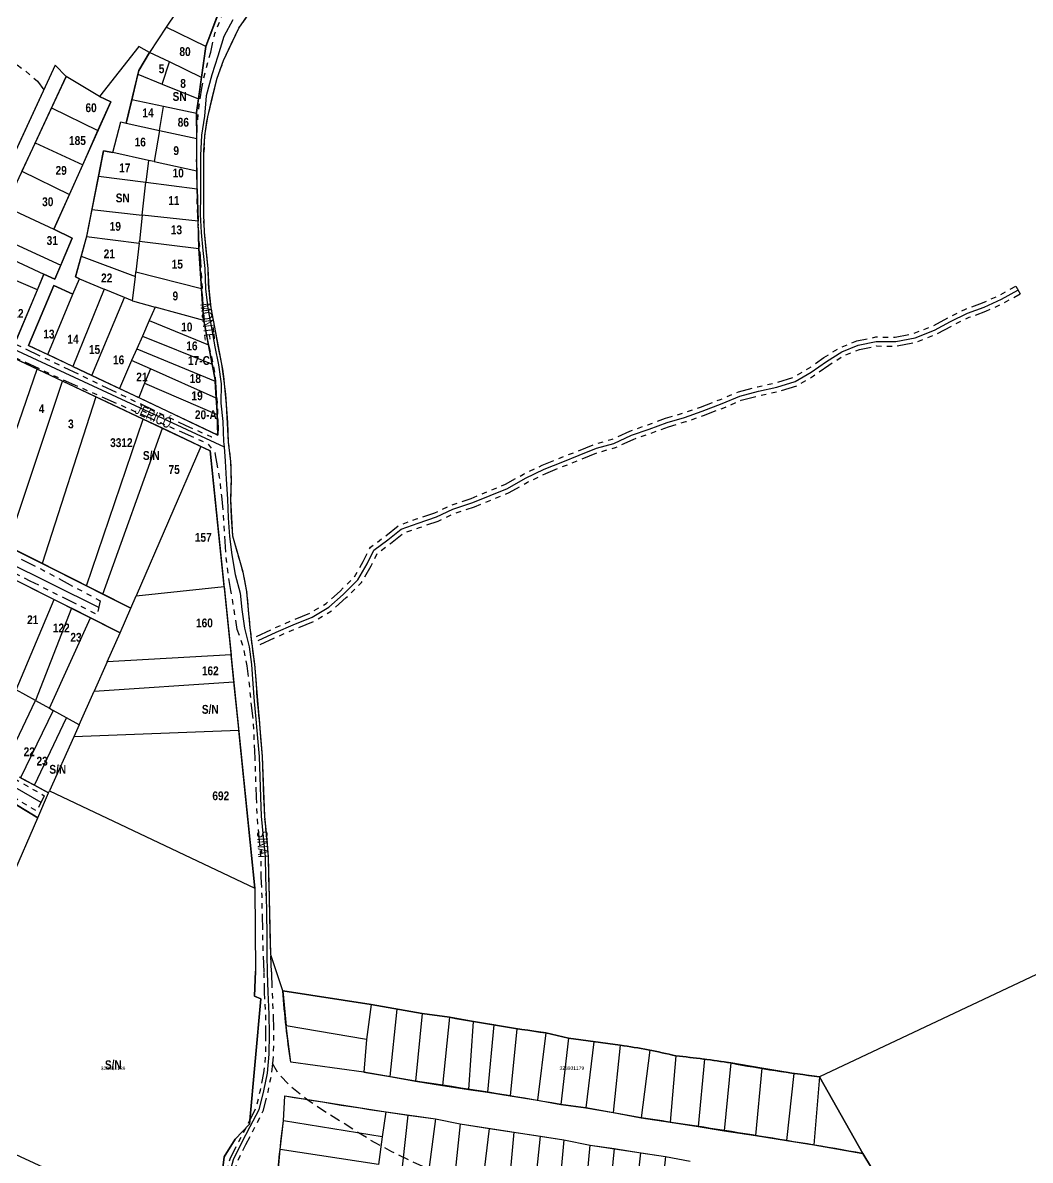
# Model space of a CAD drawing. Extents: x 205316 to 208372, y 4848714 to 4853250.
# Drawn here: x 207227.1 to 207513.1, y 4850210.4 to 4850533.3 of the extents above; entities that cross this region are included whole.
import ezdxf
from ezdxf.enums import TextEntityAlignment as Align

# ---------------------------------------------------------------- set-up
doc = ezdxf.new("R2010")
doc.units = 0
doc.header["$LTSCALE"] = 1.5
doc.header["$MEASUREMENT"] = 0
doc.linetypes.add('TRACO_15', pattern=[3, 2, -1])
doc.linetypes.add('TRACO_25', pattern=[8, 3, -1, 1, -1, 1, -1])
for name, color, linetype in [('CD-MALHA-LOTES', 40, 'CONTINUOUS'), ('CD_TXT_QUADRA', 7, 'CONTINUOUS'), ('HD-HACH-HIDROG', 160, 'CONTINUOUS'), ('HD-LAGOS-PERENE', 170, 'CONTINUOUS'), ('RU-QUADRAS', 6, 'CONTINUOUS'), ('SV-CAMINHO-TRILHA', 20, 'CONTINUOUS'), ('SV-EIXO-ROD-ESTR', 7, 'CONTINUOUS'), ('SV-EIXO-RUA-N-PAV', 6, 'CONTINUOUS'), ('SV-EST-M-N-PAV', 20, 'CONTINUOUS'), ('SV-RUA-NAO-PAV-S-GUIA-C-GUIA', 7, 'CONTINUOUS'), ('SV-TXT-RUA-PAV-S-GUIA-C-GUIA', 7, 'CONTINUOUS'), ('Th_NmrPort', 7, 'CONTINUOUS')]:
    doc.layers.add(name, color=color, linetype=linetype)
doc.styles.add('ARIAL', font='arial.ttf')
doc.styles.add('ROMANS', font='arial.ttf', dxfattribs={"height": 0.2})
doc.styles.get("Standard").update_dxf_attribs({"font": 'swisscbo.ttf'})

# ---------------------------------------------------------------- blocks, each defined once
blk = doc.blocks.new('*X17')
at = {"layer": 'HD-HACH-HIDROG', "color": 0}
for p, q in [((207529.304088, 4850263.65107), (207573.192885, 4850263.651509)), ((207527.933017, 4850261.651024), (207574.066196, 4850261.651485)), ((207524.972905, 4850257.650928), (207575.382907, 4850257.651432)), ((207526.557315, 4850259.650977), (207574.939507, 4850259.651461)), ((207523.388496, 4850255.650879), (207575.619874, 4850255.651401)), ((207520.01432, 4850251.650779), (207576.081008, 4850251.65134)), ((207521.704361, 4850253.650829), (207575.856841, 4850253.651371)), ((207516.406758, 4850247.650677), (207576.495268, 4850247.651278)), ((207518.156934, 4850249.650728), (207576.288138, 4850249.651309)), ((207516.24342, 4850245.650643), (207576.389268, 4850245.651244)), ((207516.080083, 4850243.650608), (207576.122553, 4850243.651208)), ((207516.209745, 4850241.650576), (207575.855838, 4850241.651173)), ((207516.732618, 4850239.650549), (207575.519227, 4850239.651136)), ((207517.255492, 4850237.650521), (207575.033111, 4850237.651099)), ((207517.70785, 4850235.650492), (207574.546995, 4850235.651061)), ((207518.150856, 4850233.650464), (207573.888442, 4850233.651021)), ((207518.582548, 4850231.650435), (207572.916879, 4850231.650978)), ((207518.925239, 4850229.650406), (207571.945316, 4850229.650936)), ((207519.26793, 4850227.650376), (207570.880265, 4850227.650892)), ((207519.634232, 4850225.650347), (207569.656743, 4850225.650847)), ((207520.065034, 4850223.650318), (207568.433221, 4850223.650802)), ((207520.495835, 4850221.650289), (207567.494782, 4850221.650759)), ((207520.926922, 4850219.650261), (207566.566547, 4850219.650717)), ((207521.358163, 4850217.650232), (207565.882867, 4850217.650677)), ((207521.789404, 4850215.650203), (207565.356927, 4850215.650639)), ((207521.989358, 4850213.650172), (207564.830987, 4850213.650601)), ((207521.530944, 4850209.650102), (207564.39596, 4850209.65053)), ((207521.760151, 4850211.650137), (207564.608986, 4850211.650565)), ((207520.152875, 4850205.650022), (207563.389317, 4850205.650454)), ((207520.962078, 4850207.650063), (207563.993819, 4850207.650493)), ((207519.343672, 4850203.649981), (207562.784816, 4850203.650415)), ((207517.317692, 4850199.649894), (207560.930848, 4850199.650331)), ((207518.359722, 4850201.649938), (207561.899366, 4850201.650373)), ((207515.263753, 4850195.649808), (207559.044098, 4850195.650246)), ((207516.277576, 4850197.649851), (207559.962329, 4850197.650288)), ((207514.249929, 4850193.649765), (207558.126465, 4850193.650204)), ((207512.011381, 4850189.649676), (207556.321334, 4850189.650119)), ((207513.18623, 4850191.649721), (207557.211669, 4850191.650161)), ((207510.836532, 4850187.649632), (207555.431, 4850187.650078)), ((207508.708781, 4850183.649544), (207553.189386, 4850183.649989)), ((207509.760568, 4850185.649588), (207554.450127, 4850185.650035)), ((207506.67088, 4850179.649458), (207550.866071, 4850179.6499)), ((207507.665361, 4850181.649501), (207551.928645, 4850181.649944)), ((207505.6764, 4850177.649415), (207549.942038, 4850177.649858)), ((207503.657686, 4850173.649329), (207548.499459, 4850173.649777)), ((207504.67151, 4850175.649372), (207549.018005, 4850175.649815)), ((207502.643862, 4850171.649286), (207548.095603, 4850171.64974)), ((207500.304594, 4850167.649196), (207547.297947, 4850167.649666)), ((207501.529092, 4850169.649242), (207547.692592, 4850169.649703)), ((207497.368056, 4850163.649101), (207546.5007, 4850163.649592)), ((207498.960746, 4850165.64915), (207546.903302, 4850165.649629)), ((207495.775367, 4850161.649052), (207546.003147, 4850161.649554)), ((207493.280106, 4850157.648961), (207545.083305, 4850157.649479)), ((207494.522704, 4850159.649007), (207545.505594, 4850159.649516)), ((207493.681928, 4850155.648932), (207544.778592, 4850155.649443)), ((207494.878717, 4850153.648911), (207544.473878, 4850153.649407)), ((207495.790665, 4850151.648887), (207543.897676, 4850151.649368)), ((207496.606522, 4850149.648862), (207543.17623, 4850149.649328)), ((207497.42238, 4850147.648838), (207542.454785, 4850147.649288)), ((207498.399842, 4850145.648814), (207541.648787, 4850145.649247)), ((207499.434903, 4850143.648792), (207540.83244, 4850143.649206)), ((207500.469964, 4850141.648769), (207540.014638, 4850141.649164)), ((207501.505025, 4850139.648746), (207539.180348, 4850139.649123)), ((207502.540086, 4850137.648724), (207538.346058, 4850137.649082)), ((207503.575147, 4850135.648701), (207537.446014, 4850135.64904)), ((207504.610208, 4850133.648678), (207536.369308, 4850133.648996)), ((207505.645269, 4850131.648656), (207535.292602, 4850131.648952)), ((207506.68033, 4850129.648633), (207534.1071, 4850129.648907)), ((207507.715391, 4850127.64861), (207532.90456, 4850127.648862)), ((207508.750452, 4850125.648588), (207531.596993, 4850125.648816)), ((207509.785513, 4850123.648565), (207530.165561, 4850123.648769)), ((207510.820574, 4850121.648542), (207528.603078, 4850121.64872)), ((207511.855635, 4850119.64852), (207526.848332, 4850119.64867)), ((207512.890696, 4850117.648497), (207524.742429, 4850117.648616)), ((207513.925757, 4850115.648475), (207521.919606, 4850115.648554)), ((207514.960818, 4850113.648452), (207519.172101, 4850113.648494))]:
    blk.add_line(p, q, dxfattribs=at)

msp = doc.modelspace()

# ---------------------------------------------------------------- linework, layer by layer
at = {"layer": 'CD-MALHA-LOTES', "linetype": 'Continuous'}
for p, q in [((207275.58, 4850543.67), (207267.76, 4850532)), ((207279.05, 4850526.49), (207284.01, 4850539.65)), ((207267.76, 4850532), (207263.06, 4850524.86)), ((207279.05, 4850526.49), (207267.76, 4850532)), ((207260.02, 4850526.57), (207248.83, 4850512.35)), ((207263.06, 4850524.86), (207260.02, 4850526.57)), ((207277.84, 4850517.75), (207279.05, 4850526.49)), ((207263.06, 4850524.86), (207260.02, 4850519.75)), ((207268.72, 4850522.14), (207263.06, 4850524.86)), ((207266.62, 4850515.87), (207268.72, 4850522.14)), ((207277.84, 4850517.75), (207268.72, 4850522.14)), ((207236.31, 4850521.26), (207205.7, 4850455.26)), ((207239.35, 4850518.04), (207236.31, 4850521.26)), ((207259.75, 4850518.64), (207258.01, 4850511.4)), ((207260.02, 4850519.75), (207259.75, 4850518.64)), ((207259.75, 4850518.64), (207266.62, 4850515.87)), ((207239.35, 4850518.04), (207235.2, 4850509.14)), ((207248.83, 4850512.35), (207239.35, 4850518.04)), ((207266.62, 4850515.87), (207276.98, 4850511.7)), ((207276.98, 4850511.7), (207277.84, 4850517.75)), ((207252.06, 4850510.84), (207248.83, 4850512.35)), ((207235.2, 4850509.14), (207230.57, 4850499.22)), ((207235.2, 4850509.14), (207248.42, 4850502.66)), ((207248.42, 4850502.66), (207252.06, 4850510.84)), ((207258.01, 4850511.4), (207256.42, 4850504.77)), ((207267.03, 4850509.51), (207258.01, 4850511.4)), ((207265.89, 4850502.7), (207267.03, 4850509.51)), ((207276.43, 4850507.55), (207267.03, 4850509.51)), ((207276.43, 4850507.81), (207276.98, 4850511.7)), ((207276.43, 4850507.55), (207276.43, 4850507.81)), ((207276.46, 4850500.39), (207276.43, 4850507.55)), ((207244.08, 4850492.93), (207248.42, 4850502.66)), ((207252.63, 4850496.43), (207254.9, 4850505.15)), ((207254.9, 4850505.15), (207256.42, 4850504.77)), ((207256.42, 4850504.77), (207265.89, 4850502.7)), ((207265.89, 4850502.7), (207264.4, 4850493.85)), ((207265.89, 4850502.7), (207276.46, 4850500.39)), ((207230.57, 4850499.22), (207226.8, 4850491.12)), ((207230.57, 4850499.22), (207244.08, 4850492.93)), ((207276.51, 4850491.2), (207276.46, 4850500.39)), ((207249.96, 4850496.96), (207248.57, 4850489.7)), ((207252.63, 4850496.43), (207249.96, 4850496.96)), ((207262.75, 4850494.21), (207252.63, 4850496.43)), ((207240.33, 4850484.51), (207244.08, 4850492.93)), ((207262.75, 4850494.21), (207262.05, 4850487.99)), ((207264.4, 4850493.85), (207262.75, 4850494.21)), ((207264.4, 4850493.85), (207276.51, 4850491.2)), ((207226.8, 4850491.12), (207240.33, 4850484.51)), ((207248.57, 4850489.7), (207246.7, 4850480.23)), ((207248.57, 4850489.7), (207262.05, 4850487.99)), ((207276.54, 4850486.16), (207276.51, 4850491.2)), ((207261, 4850478.67), (207262.05, 4850487.99)), ((207262.05, 4850487.99), (207276.54, 4850486.16)), ((207276.54, 4850486.16), (207276.84, 4850476.94)), ((207235.93, 4850474.64), (207240.33, 4850484.51)), ((207222.12, 4850481.09), (207235.93, 4850474.64)), ((207246.7, 4850480.23), (207245.2, 4850472.6)), ((207246.7, 4850480.23), (207261, 4850478.67)), ((207261, 4850478.67), (207260.17, 4850471.28)), ((207276.84, 4850476.94), (207261, 4850478.67)), ((207277.09, 4850469.19), (207276.84, 4850476.94)), ((207218.5, 4850473.32), (207237.87, 4850464.51)), ((207241.06, 4850472.17), (207235.93, 4850474.64)), ((207237.87, 4850464.51), (207241.06, 4850472.17)), ((207245.2, 4850472.6), (207243.62, 4850466.98)), ((207245.2, 4850472.6), (207260.1, 4850470.69)), ((207260.1, 4850470.69), (207259.18, 4850462.56)), ((207260.1, 4850470.69), (207260.17, 4850471.28)), ((207260.17, 4850471.28), (207277.09, 4850469.19)), ((207216.7, 4850469.46), (207233.09, 4850461.94)), ((207243.62, 4850466.98), (207242, 4850461.18)), ((207243.62, 4850466.98), (207259.04, 4850461.29)), ((207277.84, 4850457.86), (207277.09, 4850469.19)), ((207236.2, 4850460.52), (207237.87, 4850464.51)), ((207231.21, 4850457.45), (207223.31, 4850460.88)), ((207231.21, 4850457.45), (207233.09, 4850461.94)), ((207233.09, 4850461.94), (207236.2, 4850460.52)), ((207241.25, 4850456.25), (207243.14, 4850460.61)), ((207242, 4850461.18), (207243.14, 4850460.61)), ((207243.14, 4850460.61), (207250.21, 4850457.7)), ((207258.26, 4850454.38), (207259.04, 4850461.29)), ((207259.04, 4850461.29), (207259.18, 4850462.56)), ((207259.18, 4850462.56), (207277.84, 4850457.86)), ((207225.31, 4850443.36), (207231.21, 4850457.45)), ((207235.93, 4850458.72), (207228.73, 4850441.66)), ((207241.25, 4850456.25), (207235.93, 4850458.72)), ((207250.21, 4850457.7), (207241.29, 4850435.72)), ((207255.96, 4850455.33), (207250.21, 4850457.7)), ((207278.42, 4850449.05), (207277.84, 4850457.86)), ((207234.15, 4850439.1), (207241.25, 4850456.25)), ((207246.65, 4850433.18), (207255.96, 4850455.33)), ((207258.26, 4850454.38), (207255.96, 4850455.33)), ((207258.26, 4850454.38), (207264.63, 4850452.59)), ((207264.63, 4850452.59), (207262.94, 4850448.74)), ((207278.48, 4850448.73), (207264.63, 4850452.59)), ((207262.94, 4850448.74), (207261.02, 4850444.35)), ((207262.94, 4850448.74), (207279.77, 4850441.9)), ((207278.48, 4850448.73), (207278.42, 4850449.05)), ((207279.77, 4850441.9), (207278.48, 4850448.73)), ((207261.02, 4850444.35), (207259.42, 4850440.68)), ((207261.02, 4850444.35), (207280.81, 4850436.41)), ((207228.73, 4850441.66), (207234.15, 4850439.1)), ((207280.81, 4850436.41), (207279.77, 4850441.9)), ((207231.13, 4850434.98), (207224.67, 4850438.03)), ((207241.29, 4850435.72), (207234.15, 4850439.1)), ((207259.42, 4850440.68), (207257.98, 4850437.4)), ((207259.42, 4850440.68), (207281.68, 4850431.58)), ((207215.17, 4850388.57), (207231.13, 4850434.98)), ((207238.34, 4850431.57), (207231.13, 4850434.98)), ((207241.29, 4850435.72), (207246.65, 4850433.18)), ((207257.98, 4850437.4), (207254.5, 4850429.47)), ((207263.31, 4850435.04), (207257.98, 4850437.4)), ((207263.31, 4850435.04), (207261.68, 4850431)), ((207281.97, 4850426.75), (207263.31, 4850435.04)), ((207281.65, 4850431.99), (207280.81, 4850436.41)), ((207222.77, 4850384.75), (207238.34, 4850431.57)), ((207247.84, 4850427.07), (207238.34, 4850431.57)), ((207246.65, 4850433.18), (207254.5, 4850429.47)), ((207281.68, 4850431.58), (207281.65, 4850431.99)), ((207281.97, 4850426.75), (207281.68, 4850431.58)), ((207254.5, 4850429.47), (207260, 4850426.86)), ((207261.68, 4850431), (207260, 4850426.86)), ((207261.68, 4850431), (207282.24, 4850422.05)), ((207247.84, 4850427.07), (207232.56, 4850379.82)), ((207261.28, 4850420.72), (207247.84, 4850427.07)), ((207260, 4850426.86), (207282.41, 4850416.26)), ((207282.22, 4850422.7), (207281.97, 4850426.75)), ((207282.24, 4850422.05), (207282.22, 4850422.7)), ((207282.41, 4850416.26), (207282.24, 4850422.05)), ((207245.17, 4850373.48), (207261.28, 4850420.72)), ((207266.7, 4850418.16), (207261.28, 4850420.72)), ((207249.84, 4850371.13), (207266.7, 4850418.16)), ((207277.6, 4850413), (207266.7, 4850418.16)), ((207277.6, 4850413), (207259.24, 4850370.62)), ((207280.29, 4850411.73), (207277.6, 4850413)), ((207284.23, 4850373.25), (207280.29, 4850411.73)), ((207222.77, 4850384.75), (207232.56, 4850379.82)), ((207232.56, 4850379.82), (207245.17, 4850373.48)), ((207226.97, 4850374.09), (207236.03, 4850369.53)), ((207245.17, 4850373.48), (207249.84, 4850371.13)), ((207259.24, 4850370.62), (207284.23, 4850373.25)), ((207284.23, 4850373.25), (207286.21, 4850353.89)), ((207249.84, 4850371.13), (207257.74, 4850367.15)), ((207257.74, 4850367.15), (207259.24, 4850370.62)), ((207225.22, 4850343.95), (207236.03, 4850369.53)), ((207240.89, 4850367.08), (207230.68, 4850340.91)), ((207236.03, 4850369.53), (207240.89, 4850367.08)), ((207246.33, 4850364.34), (207240.89, 4850367.08)), ((207254.72, 4850360.11), (207257.74, 4850367.15)), ((207234.7, 4850338.68), (207246.33, 4850364.34)), ((207254.72, 4850360.11), (207246.33, 4850364.34)), ((207251.03, 4850351.85), (207254.72, 4850360.11)), ((207286.21, 4850353.89), (207251.03, 4850351.85)), ((207287, 4850346.23), (207286.21, 4850353.89)), ((207251.03, 4850351.85), (207247.31, 4850343.54)), ((207247.31, 4850343.54), (207287, 4850346.23)), ((207288.38, 4850332.75), (207287, 4850346.23)), ((207221.59, 4850321.81), (207230.68, 4850340.91)), ((207230.68, 4850340.91), (207225.22, 4850343.95)), ((207230.68, 4850340.91), (207234.7, 4850338.68)), ((207243.06, 4850334.02), (207247.31, 4850343.54)), ((207235.75, 4850338.09), (207226.43, 4850318.97)), ((207234.7, 4850338.68), (207235.75, 4850338.09)), ((207239.47, 4850336.02), (207235.75, 4850338.09)), ((207230.37, 4850316.84), (207239.47, 4850336.02)), ((207243.06, 4850334.02), (207239.47, 4850336.02)), ((207243.06, 4850334.02), (207241.53, 4850330.61)), ((207288.41, 4850332.42), (207241.53, 4850330.61)), ((207288.41, 4850332.42), (207288.38, 4850332.75)), ((207292.95, 4850287.66), (207288.41, 4850332.42)), ((207241.53, 4850330.61), (207234.66, 4850315.25)), ((207226.43, 4850318.97), (207230.37, 4850316.84)), ((207230.37, 4850316.84), (207234.4, 4850314.66)), ((207234.4, 4850314.66), (207234.66, 4850315.25)), ((207234.66, 4850315.25), (207292.95, 4850287.66)), ((207231.31, 4850307.61), (207222.33, 4850313.05)), ((207231.31, 4850307.61), (207234.4, 4850314.66)), ((207223.84, 4850290.39), (207231.31, 4850307.61)), ((207292.95, 4850287.66), (207293.13, 4850264.07))]:
    msp.add_line(p, q, dxfattribs=at)
at = {"layer": 'CD-MALHA-LOTES'}
for points in [[(207300.88, 4850258.51), (207297.5, 4850268.69), (207297.33, 4850274.96), (207297.21, 4850280.02), (207297.15, 4850284.39), (207297.14, 4850285.48), (207296.92, 4850290.81), (207296.85, 4850296.65), (207296.32, 4850302.32), (207295.75, 4850308.11), (207295.53, 4850313.53), (207295.12, 4850325.03), (207294.7, 4850330.29), (207294.24, 4850335.69), (207293.72, 4850340.7), (207293.41, 4850345.76), (207292.94, 4850351.21), (207292.28, 4850356.22), (207291.66, 4850361.53), (207291.15, 4850366.68), (207290.73, 4850371.84), (207289.62, 4850377.3), (207288.1, 4850382.61), (207286.68, 4850387.57), (207286.37, 4850392.83), (207286.15, 4850398.08), (207286.29, 4850403.48), (207286.18, 4850408.74), (207285.51, 4850414.2), (207285.25, 4850419.8), (207284.93, 4850424.96), (207284.37, 4850430.86), (207283.61, 4850436.37), (207282.59, 4850441.48), (207281.58, 4850446.89), (207280.57, 4850452.35), (207279.95, 4850457.81), (207279.74, 4850463.56), (207279.12, 4850468.72), (207278.66, 4850473.82), (207278.44, 4850478.83), (207278.48, 4850484.38), (207278.47, 4850490.03), (207278.5, 4850495.59), (207278.79, 4850501.29), (207279.63, 4850506.59), (207280.97, 4850512.38), (207282.3, 4850517.57), (207284.08, 4850522.56), (207286.27, 4850527.2), (207288.4, 4850531.74), (207291.48, 4850536.07)], [(207722.71, 4850378), (207645.83, 4850335.7), (207516.44, 4850263.85), (207453.3, 4850234.12)], [(207325.97, 4850254.61), (207300.88, 4850258.51)], [(207300.88, 4850258.51), (207301.82, 4850248.56)], [(207325.97, 4850254.61), (207324.7, 4850244.71)], [(207333.24, 4850253.27), (207325.97, 4850254.61)], [(207333.24, 4850253.27), (207331.3, 4850234.17)], [(207340.43, 4850252.05), (207333.24, 4850253.27)], [(207340.43, 4850252.05), (207338.57, 4850232.83)], [(207348.24, 4850250.98), (207340.43, 4850252.05)], [(207348.24, 4850250.98), (207346.24, 4850231.62)], [(207354.97, 4850249.77), (207348.24, 4850250.98)], [(207323.9, 4850235.38), (207303.17, 4850238.21), (207301.82, 4850248.56)], [(207324.7, 4850244.71), (207301.82, 4850248.56)], [(207354.97, 4850249.77), (207353.59, 4850230.53)], [(207360.79, 4850248.81), (207354.97, 4850249.77)], [(207360.79, 4850248.81), (207358.97, 4850229.73)], [(207367.35, 4850247.75), (207360.79, 4850248.81)], [(207367.35, 4850247.75), (207365.44, 4850228.65)], [(207375.56, 4850246.54), (207367.35, 4850247.75)], [(207324.7, 4850244.71), (207323.9, 4850235.38)], [(207375.56, 4850246.54), (207373.24, 4850227.44)], [(207382.02, 4850245.06), (207375.56, 4850246.54)], [(207382.02, 4850245.06), (207379.84, 4850226.23)], [(207389.16, 4850243.98), (207382.02, 4850245.06)], [(207389.16, 4850243.98), (207386.97, 4850225.29)], [(207396.7, 4850243.04), (207389.16, 4850243.98)], [(207396.7, 4850243.04), (207394.65, 4850223.94)], [(207405.11, 4850241.65), (207396.7, 4850243.04)], [(207405.11, 4850241.65), (207402.68, 4850222.42)], [(207412.51, 4850240.04), (207405.11, 4850241.65)], [(207412.51, 4850240.04), (207410.89, 4850221.21)], [(207420.59, 4850239.1), (207412.51, 4850240.04)], [(207420.59, 4850239.1), (207418.84, 4850220)], [(207428.12, 4850238.02), (207420.59, 4850239.1)], [(207428.12, 4850238.02), (207426.24, 4850218.79)], [(207436.87, 4850236.54), (207428.12, 4850238.02)], [(207323.9, 4850235.38), (207331.3, 4850234.17)], [(207436.87, 4850236.54), (207435.12, 4850217.45)], [(207446.03, 4850235.06), (207436.87, 4850236.54)], [(207446.03, 4850235.06), (207443.87, 4850215.97)], [(207453.3, 4850234.12), (207446.03, 4850235.06)], [(207331.3, 4850234.17), (207338.57, 4850232.83)], [(207338.57, 4850232.83), (207346.24, 4850231.62)], [(207346.24, 4850231.62), (207353.59, 4850230.53)], [(207453.3, 4850234.12), (207451.68, 4850214.76)], [(207465.55, 4850212.34), (207453.3, 4850234.12)], [(207301.06, 4850221.62), (207301.47, 4850228.72), (207330.14, 4850224.15)], [(207353.59, 4850230.53), (207358.97, 4850229.73)], [(207358.97, 4850229.73), (207365.44, 4850228.65)], [(207365.44, 4850228.65), (207373.24, 4850227.44)], [(207373.24, 4850227.44), (207379.84, 4850226.23)], [(207379.84, 4850226.23), (207386.97, 4850225.29)], [(207386.97, 4850225.29), (207394.65, 4850223.94)], [(207300.12, 4850213.48), (207301.06, 4850221.62)], [(207329.13, 4850217.1), (207301.06, 4850221.62)], [(207330.14, 4850224.15), (207329.13, 4850217.1)], [(207330.14, 4850224.15), (207336.47, 4850223.2)], [(207334.19, 4850202.44), (207336.47, 4850223.2)], [(207336.47, 4850223.2), (207344.27, 4850222.13)], [(207344.27, 4850222.13), (207341.51, 4850201.22)], [(207344.27, 4850222.13), (207351.27, 4850220.78)], [(207394.65, 4850223.94), (207402.68, 4850222.42)], [(207402.68, 4850222.42), (207410.89, 4850221.21)], [(207351.27, 4850220.78), (207349.1, 4850200)], [(207351.27, 4850220.78), (207359.62, 4850219.44)], [(207357.1, 4850199.05), (207359.62, 4850219.44)], [(207359.62, 4850219.44), (207366.48, 4850218.36)], [(207366.48, 4850218.36), (207364.55, 4850197.7)], [(207366.48, 4850218.36), (207374.02, 4850217.29)], [(207410.89, 4850221.21), (207418.84, 4850220)], [(207418.84, 4850220), (207426.24, 4850218.79)], [(207426.24, 4850218.79), (207435.12, 4850217.45)], [(207329.13, 4850217.1), (207328.05, 4850209.24)], [(207371.87, 4850196.34), (207374.02, 4850217.29)], [(207374.02, 4850217.29), (207380.71, 4850216.19)], [(207380.71, 4850216.19), (207378.78, 4850195.4)], [(207380.71, 4850216.19), (207388.12, 4850214.71)], [(207435.12, 4850217.45), (207443.87, 4850215.97)], [(207443.87, 4850215.97), (207451.68, 4850214.76)], [(207299.45, 4850205.82), (207300.12, 4850213.48)], [(207328.05, 4850209.24), (207300.12, 4850213.48)], [(207386.24, 4850194.31), (207388.12, 4850214.71)], [(207388.12, 4850214.71), (207394.98, 4850213.77)], [(207394.98, 4850213.77), (207392.97, 4850193.36)], [(207394.98, 4850213.77), (207402.52, 4850212.56)], [(207400.28, 4850192.14), (207402.52, 4850212.56)], [(207402.52, 4850212.56), (207409.52, 4850211.49)], [(207451.68, 4850214.76), (207465.55, 4850212.34)], [(207465.55, 4850212.34), (207472.35, 4850201.08)], [(207409.52, 4850211.49), (207407.33, 4850191.05)], [(207409.52, 4850211.49), (207416.52, 4850210.14)]]:
    msp.add_lwpolyline(points, dxfattribs=at)
at = {"layer": 'CD-MALHA-LOTES', "linetype": 'Continuous', "flags": 128}
for points in [[(207281.16, 4850186.05), (207284.22, 4850211.4), (207287.38, 4850216.37), (207291.44, 4850220.65), (207294.62, 4850256.26), (207292.84, 4850256.98), (207293.13, 4850264.07)], [(207281.16, 4850186.05), (207219.8, 4850214.38), (207219.7, 4850214.43)]]:
    msp.add_lwpolyline(points, dxfattribs=at)
at = {"layer": 'RU-QUADRAS', "linetype": 'Continuous'}
for points in [[(207285.73, 4850544.2), (207279.09, 4850526.57), (207276.43, 4850507.81, 0.014073), (207277.09, 4850469.33), (207278.42, 4850449.05), (207281.65, 4850431.99, -0.015894), (207282.41, 4850416.26), (207228.73, 4850441.66), (207235.93, 4850458.72), (207241.25, 4850456.25), (207243.14, 4850460.61), (207242, 4850461.18), (207245.23, 4850472.74), (207249.96, 4850496.96), (207252.63, 4850496.43), (207254.9, 4850505.15), (207256.42, 4850504.77), (207260.02, 4850519.75), (207263.06, 4850524.86), (207260.02, 4850526.57), (207248.83, 4850512.35), (207252.06, 4850510.84), (207235.93, 4850474.64), (207241.06, 4850472.17), (207236.2, 4850460.52), (207233.09, 4850461.94), (207225.31, 4850443.36)], [(207472.35, 4850201.08), (207465.55, 4850212.34), (207453.3, 4850234.12, -0.017604), (207428.12, 4850238.02, 0.01332), (207412.51, 4850240.04, 0.025221), (207396.7, 4850243.04), (207382.02, 4850245.06), (207375.56, 4850246.54, -0.00936), (207348.24, 4850250.98), (207340.43, 4850252.05), (207325.97, 4850254.61), (207300.88, 4850258.51), (207297.5, 4850268.69), (207296.85, 4850296.65), (207295.75, 4850308.11), (207295.12, 4850325.03), (207292.94, 4850351.21, -0.016722), (207290.73, 4850371.84), (207289.62, 4850377.3), (207286.68, 4850387.57), (207286.15, 4850398.08, 0.023419), (207286.18, 4850408.74), (207285.51, 4850414.2), (207284.93, 4850424.96, 0.02122), (207283.61, 4850436.37), (207280.57, 4850452.35, -0.0383), (207279.74, 4850463.56), (207278.66, 4850473.82), (207278.44, 4850478.83), (207278.5, 4850495.59, -0.053225), (207279.63, 4850506.59), (207282.3, 4850517.57), (207284.08, 4850522.56), (207288.4, 4850531.74), (207291.48, 4850536.07)], [(207298.78, 4850198.15, -0.013891), (207301.06, 4850221.62), (207301.47, 4850228.72, 0.008037), (207344.27, 4850222.13), (207351.27, 4850220.78), (207380.71, 4850216.19), (207388.12, 4850214.71), (207409.52, 4850211.49), (207416.52, 4850210.14)]]:
    msp.add_lwpolyline(points, format="xyb", dxfattribs=at)
for points in [[(207208.24, 4850451.32), (207239.35, 4850518.04), (207236.31, 4850521.26), (207205.7, 4850455.26)], [(207199.91, 4850449.74), (207280.29, 4850411.73), (207292.95, 4850287.65), (207293.13, 4850264.07), (207292.84, 4850256.98), (207294.62, 4850256.26), (207291.44, 4850220.65), (207287.38, 4850216.37), (207284.22, 4850211.4), (207281.16, 4850186.05)], [(207183.53, 4850395.97), (207254.72, 4850360.11), (207257.74, 4850367.15), (207182.87, 4850404.83)], [(207162.03, 4850349.62), (207231.31, 4850307.61), (207234.4, 4850314.66), (207226.14, 4850319.13)]]:
    msp.add_lwpolyline(points, dxfattribs=at)
msp.add_lwpolyline([(207300.88, 4850258.51), (207325.97, 4850254.61), (207340.43, 4850252.05), (207348.24, 4850250.98, 0.00936), (207375.56, 4850246.54), (207382.02, 4850245.06), (207396.7, 4850243.04, -0.025221), (207412.51, 4850240.04, -0.01332), (207428.12, 4850238.02, 0.017604), (207453.3, 4850234.12), (207465.55, 4850212.34, 0.007175), (207402.68, 4850222.42), (207386.97, 4850225.29), (207379.84, 4850226.23, 0.007676), (207338.57, 4850232.83), (207323.9, 4850235.38), (207303.17, 4850238.21, -0.017757)], format="xyb", close=True, dxfattribs=at)
at = {"layer": 'SV-CAMINHO-TRILHA', "linetype": 'TRACO_15', "flags": 128}
msp.add_lwpolyline([(207414.6, 4850142.66), (207412.97, 4850148.05), (207411.49, 4850153.74), (207409.56, 4850158.89), (207407.17, 4850164.08), (207403.93, 4850168.02), (207400.63, 4850171.82), (207396.22, 4850175.41), (207391.51, 4850178.91), (207386.85, 4850182.21), (207382.14, 4850185.2), (207377.13, 4850188.81), (207371.97, 4850192.31), (207367.21, 4850194.95), (207362.24, 4850197.5), (207357.18, 4850200.39), (207352.52, 4850203.34), (207347.15, 4850205.88), (207342.18, 4850207.88), (207336.81, 4850210.37), (207331.9, 4850212.82), (207327.13, 4850215.31), (207322.37, 4850218.2), (207317.41, 4850221.4), (207312.45, 4850224.45), (207307.84, 4850227.6), (207303.23, 4850231.25), (207299.53, 4850235.19), (207297.94, 4850237.85)], dxfattribs=at)
at = {"layer": 'SV-EIXO-ROD-ESTR', "flags": 128}
msp.add_lwpolyline([(207293.93, 4850357.95), (207298.98, 4850360.26), (207303.87, 4850362.36), (207309.27, 4850364.56), (207313.98, 4850367.4), (207318.06, 4850371.02), (207322.24, 4850375.14), (207324.87, 4850379.71), (207326.78, 4850383.56), (207330.73, 4850386.47), (207334.5, 4850389.52), (207339.3, 4850391.21), (207344.57, 4850393), (207349.18, 4850395.17), (207354.87, 4850397.07), (207359.77, 4850399.11), (207364.65, 4850401.1), (207369.81, 4850403.99), (207375.1, 4850406.52), (207380.37, 4850408.67), (207385.04, 4850410.49), (207389.99, 4850412.53), (207394.88, 4850413.85), (207399.88, 4850416.19), (207404.95, 4850417.94), (207409.98, 4850419.8), (207414.93, 4850421.26), (207419.94, 4850422.99), (207425.65, 4850425.17), (207430.65, 4850427.31), (207435.99, 4850428.7), (207441.13, 4850429.82), (207446.38, 4850431.45), (207450.93, 4850434.12), (207455.21, 4850437.15), (207459.6, 4850439.9), (207464.25, 4850441.78), (207469.36, 4850442.79), (207474.92, 4850442.76), (207480.41, 4850443.87), (207485.91, 4850446), (207490.42, 4850448.45), (207495.25, 4850450.83), (207500, 4850452.54), (207504.91, 4850454.8), (207509.61, 4850457.39)], dxfattribs=at)
at = {"layer": 'SV-EIXO-RUA-N-PAV', "flags": 128}
for points in [[(207286.67, 4850534.08), (207284.2, 4850529.39), (207282.47, 4850523.77), (207280.74, 4850518.46), (207279.14, 4850512.53), (207278.67, 4850506.77), (207277.82, 4850501.39), (207277.53, 4850495.62), (207277.49, 4850490.04), (207277.5, 4850484.38), (207277.47, 4850478.81), (207277.68, 4850473.76), (207278.15, 4850468.62), (207278.77, 4850463.49), (207278.98, 4850457.73), (207279.6, 4850452.21), (207280.62, 4850446.71), (207281.64, 4850441.3), (207282.65, 4850436.21), (207283.4, 4850430.75), (207283.34, 4850425.29), (207283.83, 4850420.11), (207284.08, 4850414.43), (207284.22, 4850412.87), (207284.57, 4850408.87), (207284.82, 4850403.68), (207285.18, 4850398.08), (207285.4, 4850392.78), (207285.72, 4850387.41), (207286.42, 4850382.26), (207287.41, 4850376.7), (207288.77, 4850371.39), (207289.26, 4850366.7), (207290, 4850361.39), (207291.31, 4850356.1), (207291.97, 4850351.11), (207292.43, 4850345.68), (207292.75, 4850340.62), (207293.27, 4850335.6), (207293.73, 4850330.21), (207294.15, 4850324.98), (207294.56, 4850313.49), (207294.78, 4850308.04), (207295.35, 4850302.23), (207295.87, 4850296.6), (207295.94, 4850290.78), (207296.16, 4850285.45), (207296.16, 4850286.2), (207296.24, 4850280.01), (207296.36, 4850274.93), (207296.35, 4850268.62), (207296.48, 4850263.86)], [(207248.65, 4850367.26), (207182.27, 4850400.26), (207144.63, 4850420.54), (207060.65, 4850463.97)], [(207199.03, 4850452.43), (207284.22, 4850412.87)], [(207232.25, 4850311.98), (207160.7, 4850353.23), (207157.04, 4850355.67), (207039.45, 4850411.49)], [(207296.48, 4850263.8), (207296.49, 4850263.61), (207296.61, 4850258.08), (207296.93, 4850251.84), (207297, 4850246.23), (207296.97, 4850240.55), (207296.43, 4850235.09), (207295.43, 4850230.1), (207294.07, 4850224.76), (207291.58, 4850219.85), (207289.19, 4850215.34), (207286.79, 4850210.51), (207285.4, 4850205.31)]]:
    msp.add_lwpolyline(points, dxfattribs=at)
at = {"layer": 'SV-EST-M-N-PAV', "linetype": 'TRACO_25', "flags": 128}
for points in [[(207293.4, 4850359.11), (207298.46, 4850361.43), (207303.38, 4850363.55), (207308.69, 4850365.71), (207313.21, 4850368.43), (207317.19, 4850371.96), (207321.21, 4850375.94), (207323.74, 4850380.32), (207325.77, 4850384.41), (207329.94, 4850387.48), (207333.86, 4850390.66), (207338.88, 4850392.43), (207344.09, 4850394.19), (207348.7, 4850396.36), (207354.42, 4850398.27), (207359.28, 4850400.29), (207364.1, 4850402.26), (207369.22, 4850405.13), (207374.58, 4850407.69), (207379.9, 4850409.86), (207384.56, 4850411.68), (207389.58, 4850413.75), (207394.44, 4850415.06), (207399.4, 4850417.38), (207404.51, 4850419.15), (207409.58, 4850421.02), (207414.54, 4850422.48), (207419.5, 4850424.2), (207425.17, 4850426.36), (207430.23, 4850428.53), (207435.69, 4850429.95), (207440.8, 4850431.06), (207445.86, 4850432.63), (207450.23, 4850435.2), (207454.5, 4850438.22), (207459.02, 4850441.05), (207463.88, 4850443.01), (207469.24, 4850444.08), (207474.79, 4850444.04), (207480.05, 4850445.11), (207485.37, 4850447.17), (207489.83, 4850449.59), (207494.75, 4850452.01), (207499.51, 4850453.73), (207504.33, 4850455.95), (207508.99, 4850458.52), (207510.22, 4850456.29)], [(207294.45, 4850356.8), (207299.5, 4850359.1), (207304.36, 4850361.2), (207309.84, 4850363.43), (207314.73, 4850366.38), (207318.93, 4850370.1), (207323.25, 4850374.37), (207325.99, 4850379.12), (207327.78, 4850382.73), (207331.5, 4850385.47), (207335.12, 4850388.4), (207339.71, 4850390.02), (207345.04, 4850391.83), (207349.65, 4850394), (207355.31, 4850395.89), (207360.25, 4850397.94), (207365.2, 4850399.96), (207370.39, 4850402.87), (207375.61, 4850405.37), (207380.84, 4850407.5), (207385.51, 4850409.32), (207390.4, 4850411.33), (207395.31, 4850412.67), (207400.36, 4850415.02), (207405.37, 4850416.75), (207410.38, 4850418.6), (207415.32, 4850420.06), (207420.37, 4850421.81), (207426.12, 4850424), (207431.06, 4850426.12), (207436.28, 4850427.47), (207441.45, 4850428.6), (207446.9, 4850430.29), (207451.61, 4850433.06), (207455.91, 4850436.1), (207460.18, 4850438.77), (207464.62, 4850440.56), (207469.48, 4850441.53), (207475.04, 4850441.49), (207480.77, 4850442.65), (207486.44, 4850444.86), (207491, 4850447.33), (207495.75, 4850449.67), (207500.48, 4850451.37), (207505.47, 4850453.68), (207510.22, 4850456.29)]]:
    msp.add_lwpolyline(points, dxfattribs=at)
at = {"layer": 'SV-RUA-NAO-PAV-S-GUIA-C-GUIA', "linetype": 'TRACO_25', "flags": 128}
for points in [[(207295.6, 4850263.86), (207295.39, 4850268.62), (207295.22, 4850274.9), (207295.1, 4850279.98), (207295.04, 4850284.39), (207295.02, 4850285.42), (207294.8, 4850290.75), (207294.73, 4850296.54), (207294.21, 4850302.12), (207293.64, 4850307.96), (207293.42, 4850313.44), (207293.07, 4850324.55), (207292.8, 4850329.8), (207292.59, 4850335.06), (207291.92, 4850340.36), (207291.41, 4850345.67), (207290.79, 4850350.73), (207289.68, 4850356.14), (207287.96, 4850361.1), (207287.1, 4850366.61), (207286.18, 4850372.12), (207285.36, 4850377.08), (207284.75, 4850382.48), (207284.44, 4850387.89), (207284.07, 4850393.49), (207283.56, 4850399), (207282.95, 4850404.33), (207281.7, 4850411.19), (207279.71, 4850413.73), (207236.88, 4850432.63), (207198.34, 4850450.63), (207199.68, 4850454.18), (207218.94, 4850444.98), (207273.19, 4850419.03), (207280.67, 4850415.73), (207282.28, 4850416.32), (207282.63, 4850417.62), (207282.47, 4850423.02), (207282.11, 4850428.23), (207281.69, 4850433.48), (207280.72, 4850438.44), (207279.41, 4850443.7), (207278.6, 4850449.36), (207278.23, 4850454.72), (207277.92, 4850460.22), (207277.65, 4850465.43), (207277.19, 4850471.23), (207276.88, 4850476.69), (207276.57, 4850482.49), (207276.55, 4850487.65), (207276.44, 4850493.3), (207276.47, 4850498.8), (207276.61, 4850504.4), (207277.15, 4850509.75), (207277.88, 4850514.7), (207279.02, 4850519.85), (207280.45, 4850524.89), (207281.58, 4850530.24), (207283.57, 4850535.07), (207285.35, 4850539.97), (207285.34, 4850545.27), (207284.66, 4850548.27), (207282.08, 4850551.69), (207278.55, 4850555.63), (207275.16, 4850559.61), (207271.39, 4850563.54), (207267.87, 4850567.31), (207263.95, 4850571.33), (207260.19, 4850575.71), (207256.8, 4850579.89), (207253.02, 4850583.63), (207249.28, 4850587.47), (207245.64, 4850591.51), (207241.93, 4850595.47), (207238.18, 4850599.48), (207234.14, 4850603.27), (207230.38, 4850606.98), (207226.88, 4850610.84), (207223.05, 4850614.87), (207219.53, 4850618.79), (207215.64, 4850622.84), (207211.99, 4850627.04), (207208.16, 4850631.22), (207204.76, 4850635.17), (207201.33, 4850638.75), (207197.72, 4850642.21), (207193.98, 4850646), (207190.32, 4850649.96), (207186.72, 4850653.51), (207183.09, 4850657.25), (207179.2, 4850661.55), (207175.87, 4850665.83), (207172.23, 4850669.91), (207168.74, 4850673.36), (207164.85, 4850676.45), (207162.55, 4850677.5), (207159.51, 4850676.71), (207157.07, 4850673.6), (207136.42, 4850622.11), (207137.91, 4850620.7), (207140.29, 4850617.53), (207143.62, 4850613.71), (207147.04, 4850608.83), (207150.8, 4850603.75), (207154.17, 4850599.43), (207157.84, 4850594.8), (207162.06, 4850589.82), (207166.43, 4850584.54), (207169.85, 4850580.41), (207173.02, 4850576.49), (207176.94, 4850571.66), (207180.07, 4850567.69), (207183.89, 4850563.71), (207187.46, 4850558.88), (207190.18, 4850554.06), (207193.4, 4850549.54), (207196.57, 4850544.86), (207200.49, 4850541.29), (207204.98, 4850538.4), (207209.3, 4850534.62), (207213.88, 4850530.54), (207218.5, 4850526.96), (207222.88, 4850523.18), (207227.11, 4850520.15), (207231.24, 4850516.67), (207233.07, 4850514.27)], [(207297.72, 4850263.86), (207297.5, 4850268.69), (207297.33, 4850274.96), (207297.21, 4850280.02), (207297.15, 4850284.39), (207297.14, 4850285.48), (207296.92, 4850290.81), (207296.85, 4850296.65), (207296.32, 4850302.32), (207295.75, 4850308.11), (207295.53, 4850313.53), (207295.12, 4850325.03), (207294.7, 4850330.29), (207294.24, 4850335.69), (207293.72, 4850340.7), (207293.41, 4850345.76), (207292.94, 4850351.21), (207292.28, 4850356.22), (207291.66, 4850361.53), (207291.15, 4850366.68), (207290.73, 4850371.84), (207289.62, 4850377.3), (207288.1, 4850382.61), (207286.68, 4850387.57), (207286.37, 4850392.83), (207286.15, 4850398.08), (207286.29, 4850403.48), (207286.18, 4850408.74), (207285.51, 4850414.2), (207285.25, 4850419.8), (207284.93, 4850424.96), (207284.37, 4850430.86), (207283.61, 4850436.37), (207282.59, 4850441.48), (207281.58, 4850446.89), (207280.57, 4850452.35), (207279.95, 4850457.81), (207279.74, 4850463.56), (207279.12, 4850468.72), (207278.66, 4850473.82), (207278.44, 4850478.83), (207278.48, 4850484.38), (207278.47, 4850490.03), (207278.5, 4850495.59), (207278.79, 4850501.29), (207279.63, 4850506.59), (207280.97, 4850512.38), (207282.3, 4850517.57), (207284.08, 4850522.56), (207286.27, 4850527.2), (207288.4, 4850531.74), (207291.48, 4850536.07), (207295.99, 4850538.74), (207302.84, 4850539.93), (207307.58, 4850541.17), (207312.78, 4850543.01), (207317.9, 4850544.6), (207323.12, 4850546.69), (207328.01, 4850548.4), (207332.73, 4850550.82), (207337.15, 4850552.76), (207342.26, 4850554.54), (207347.19, 4850556.26), (207352.19, 4850558.08), (207356.93, 4850560.29), (207362.18, 4850562.55), (207366.82, 4850564.63), (207371.9, 4850566.92), (207376.9, 4850569.46), (207381.98, 4850571.47), (207387.2, 4850573.48), (207392.2, 4850575.91), (207396.88, 4850578.26), (207401.41, 4850580.32), (207406.37, 4850582.22), (207411.03, 4850584.14), (207416.23, 4850586.12), (207421.5, 4850588.46), (207426.37, 4850590.53), (207431.46, 4850592.81), (207436.53, 4850594.63), (207441.59, 4850596.94), (207446.82, 4850599.21), (207451.8, 4850601.56), (207456.38, 4850603.4), (207461.19, 4850605.31), (207465.97, 4850607.24), (207471.23, 4850609.42), (207476.11, 4850611.55), (207480.81, 4850613.58), (207485.85, 4850615.91), (207490.93, 4850618.7), (207495.14, 4850622.04), (207499.24, 4850624.97), (207503.44, 4850627.69), (207508.14, 4850630.95), (207512.24, 4850634.24), (207516.76, 4850637.51), (207520.66, 4850640.62), (207525.11, 4850643.76), (207529.46, 4850646.56), (207533.81, 4850649.49), (207537.9, 4850652.51), (207542.34, 4850654.86), (207547.31, 4850656.88), (207552.66, 4850658.62), (207557.56, 4850660.35), (207562.73, 4850661.58), (207567.6, 4850662.11), (207572.68, 4850662.12), (207577.6, 4850661.61), (207585.98, 4850659.35), (207590.43, 4850657.33)], [(207067.46, 4850464.54), (207068.9, 4850462.53), (207128.1, 4850431.46), (207153.96, 4850417.93), (207185.03, 4850402.26), (207189.15, 4850400.19), (207232.86, 4850377.88), (207249.06, 4850369.22), (207248.23, 4850365.27), (207229.19, 4850374.8), (207209.7, 4850384.49), (207185.23, 4850396.46), (207183.18, 4850397.12), (207182.07, 4850396.18), (207165.27, 4850358.42), (207164.1, 4850355.38), (207165.09, 4850353.47), (207181.92, 4850343.35), (207215.4, 4850324.02), (207233.18, 4850313.89), (207231.06, 4850309.5), (207206.9, 4850323.87), (207186.77, 4850335.52), (207163.31, 4850349.78), (207161.27, 4850350.85), (207160.96, 4850350.15), (207156.92, 4850343.27), (207143.77, 4850319.56), (207138.19, 4850310.04), (207138.23, 4850307.48), (207155.82, 4850296.26), (207159.42, 4850293.52), (207176.32, 4850284.6), (207190.37, 4850277.19), (207212.29, 4850266.04), (207211.28, 4850263.86)], [(207297.72, 4850263.86), (207297.72, 4850263.65), (207297.85, 4850258.13), (207298.16, 4850251.88), (207298.24, 4850246.23), (207298.2, 4850240.48), (207297.94, 4850237.85), (207297.65, 4850234.9), (207296.64, 4850229.82), (207295.23, 4850224.32), (207292.68, 4850219.28), (207290.29, 4850214.78), (207287.96, 4850210.07), (207286.63, 4850205.12), (207286.37, 4850200.18), (207286.97, 4850194.38), (207287.97, 4850188.78), (207289.38, 4850183.06), (207289.66, 4850177.16), (207289.63, 4850172.01), (207289.55, 4850166.4), (207289.37, 4850160.9), (207289.19, 4850155.83), (207289.06, 4850149.84), (207288.62, 4850144.66), (207287.99, 4850139.43), (207287.77, 4850134.07), (207287.74, 4850128.72), (207287.96, 4850123.3), (207288.22, 4850117.83), (207288.84, 4850112.13), (207289.54, 4850106.52), (207290.85, 4850101.04), (207292.22, 4850095.21), (207293.53, 4850090.06), (207295.25, 4850084.84), (207296.76, 4850079.28), (207297.86, 4850073.89), (207298.73, 4850068.88), (207299.97, 4850063.58), (207300.84, 4850057.98), (207302.06, 4850052.42), (207303.19, 4850046.4), (207304.42, 4850040.23), (207305.26, 4850034.98), (207306.07, 4850028.84), (207307.19, 4850023.62), (207308.38, 4850017.73), (207308.98, 4850012.49), (207309, 4850006.55), (207308.51, 4850001.03), (207307.64, 4849990.24), (207307.49, 4849984.46), (207307.06, 4849979.98), (207306.93, 4849973.5), (207306.93, 4849968.12), (207306.71, 4849962.11), (207307.03, 4849956.67), (207307.66, 4849951.5), (207308.07, 4849946.49), (207308.09, 4849941.02), (207307.64, 4849935.23), (207306.34, 4849929.9), (207304.65, 4849924.92), (207302.27, 4849919.38), (207300.12, 4849914.33), (207297.8, 4849909.34), (207295.33, 4849904.58), (207292.72, 4849899.67), (207290.52, 4849894.7), (207288.53, 4849889.82), (207286.27, 4849884.86), (207284.07, 4849880.13), (207282.25, 4849875.02), (207280.21, 4849869.79), (207278.12, 4849864.12), (207275.97, 4849858.54), (207273.9, 4849853.1), (207271.57, 4849848.16), (207269.79, 4849843.17), (207267.61, 4849838.11), (207265.39, 4849833.37), (207262.94, 4849828.69), (207260.48, 4849823.73), (207258.35, 4849818.93), (207255.69, 4849813.39), (207253.11, 4849807.92), (207251.48, 4849802.64), (207250.26, 4849797.81), (207248.8, 4849792.28), (207246.69, 4849786.47), (207245.09, 4849781.3), (207242.95, 4849776.16), (207240.76, 4849771.35), (207238.53, 4849765.92), (207236.54, 4849760.93), (207234.47, 4849756.19), (207231.94, 4849751.11), (207229.67, 4849746.77), (207227.96, 4849741.69), (207225.98, 4849736.93), (207224.31, 4849731.91), (207222.84, 4849726.84), (207221.6, 4849722.02), (207219.09, 4849707.53), (207218.98, 4849706.08), (207219.25, 4849705.01), (207222.53, 4849704.2), (207233.21, 4849703.43), (207243.99, 4849702.25), (207251.88, 4849701.04), (207258.13, 4849699.57), (207263.14, 4849698.3), (207268.15, 4849696.9), (207274.24, 4849694.65), (207282.33, 4849691.42), (207291.69, 4849686.64), (207301.44, 4849681.97)], [(207302.23, 4849985.48), (207303.03, 4849990.81), (207304.26, 4849996.19), (207305.75, 4850001.81), (207306.88, 4850006.78), (207306.87, 4850012.37), (207306.29, 4850017.4), (207305.11, 4850023.19), (207303.99, 4850028.48), (207303.16, 4850034.67), (207302.34, 4850039.86), (207301.11, 4850046), (207299.99, 4850052), (207298.76, 4850057.59), (207297.89, 4850063.17), (207296.66, 4850068.46), (207295.78, 4850073.5), (207294.7, 4850078.79), (207293.22, 4850084.23), (207291.49, 4850089.47), (207290.16, 4850094.71), (207288.79, 4850100.55), (207287.46, 4850106.14), (207286.74, 4850111.88), (207286.11, 4850117.67), (207285.84, 4850123.2), (207285.62, 4850128.69), (207285.65, 4850134.12), (207285.88, 4850139.6), (207286.51, 4850144.88), (207286.94, 4850149.96), (207287.08, 4850155.89), (207287.26, 4850160.97), (207287.44, 4850166.45), (207287.52, 4850172.04), (207287.54, 4850177.12), (207287.27, 4850182.75), (207285.9, 4850188.34), (207284.87, 4850194.08), (207284.25, 4850200.12), (207284.53, 4850205.45), (207285.97, 4850210.83), (207288.41, 4850215.74), (207290.8, 4850220.25), (207293.24, 4850225.07), (207294.57, 4850230.29), (207295.56, 4850235.21), (207296.09, 4850240.59), (207296.12, 4850246.23), (207296.05, 4850251.81), (207295.73, 4850258.05), (207295.61, 4850263.58), (207295.6, 4850263.86)]]:
    msp.add_lwpolyline(points, dxfattribs=at)

# ---------------------------------------------------------------- block references
at = {"layer": 'HD-LAGOS-PERENE'}
msp.add_blockref('*X17', (0, 0), dxfattribs=at)

# ---------------------------------------------------------------- texts
at = {"layer": 'CD_TXT_QUADRA', "color": 7, "linetype": 'Continuous', "style": 'ROMANS'}
for s, p in [('328931139', (207252.72, 4850236.49)), ('328931179', (207382.97, 4850236.56))]:
    msp.add_text(s, height=1, dxfattribs=at).set_placement(p, align=Align.MIDDLE)
at = {"layer": 'SV-TXT-RUA-PAV-S-GUIA-C-GUIA', "style": 'ARIAL', "width": 0.7}
for s, rotation, p in [('MONTE', 277, (207277.45, 4850453.49)), ('JERICÓ', 335, (207258.69, 4850422.53)), ('SINAI', 273, (207293.55, 4850303.83))]:
    msp.add_text(s, height=3, rotation=rotation, dxfattribs=at).set_placement(p)
at = {"layer": 'Th_NmrPort', "color": 1}
for s, p in [('80', (207271.55, 4850525.08)), ('5', (207265.68, 4850520.2)), ('8', (207271.79, 4850516.05)), ('SN', (207269.6, 4850512.35)), ('60', (207244.87, 4850509.15)), ('14', (207261.04, 4850507.71)), ('86', (207271.06, 4850505.02)), ('185', (207240.21, 4850499.83)), ('16', (207258.84, 4850499.41)), ('9', (207269.84, 4850496.97)), ('29', (207236.39, 4850491.36)), ('17', (207254.44, 4850492.08)), ('10', (207269.6, 4850490.62)), ('30', (207232.58, 4850482.47)), ('SN', (207253.47, 4850483.54)), ('11', (207268.37, 4850482.81)), ('19', (207251.76, 4850475.48)), ('13', (207269.11, 4850474.5)), ('31', (207233.85, 4850471.46)), ('21', (207250.04, 4850467.68)), ('15', (207269.35, 4850464.75)), ('22', (207249.31, 4850460.84)), ('9', (207269.6, 4850455.72)), ('12', (207224.11, 4850450.77)), ('10', (207272.04, 4850446.93)), ('13', (207232.9, 4850444.91)), ('14', (207239.75, 4850443.45)), ('15', (207245.86, 4850440.52)), ('16', (207273.51, 4850441.56)), ('16', (207252.7, 4850437.59)), ('17-C', (207273.99, 4850437.4)), ('21', (207259.3, 4850432.71)), ('18', (207274.48, 4850432.28)), ('19', (207274.97, 4850427.39)), ('4', (207231.63, 4850423.71)), ('20-A', (207275.95, 4850422.02)), ('3', (207239.93, 4850419.4)), ('3312', (207251.88, 4850414.09)), ('S/N', (207261.17, 4850410.44)), ('75', (207268.47, 4850406.46)), ('157', (207275.93, 4850387.21)), ('21', (207228.31, 4850363.82)), ('160', (207276.26, 4850362.92)), ('122', (207235.61, 4850361.49)), ('23', (207240.59, 4850358.84)), ('162', (207277.92, 4850349.33)), ('S/N', (207277.92, 4850338.39)), ('22', (207227.32, 4850326.35)), ('23', (207230.97, 4850323.69)), ('S/N', (207234.62, 4850321.37)), ('692', (207280.9, 4850313.85)), ('S/N', (207250.39, 4850237.53))]:
    msp.add_text(s, height=2.5, dxfattribs=at).set_placement(p, align=Align.MIDDLE_LEFT)

doc.saveas('drawing.dxf')
